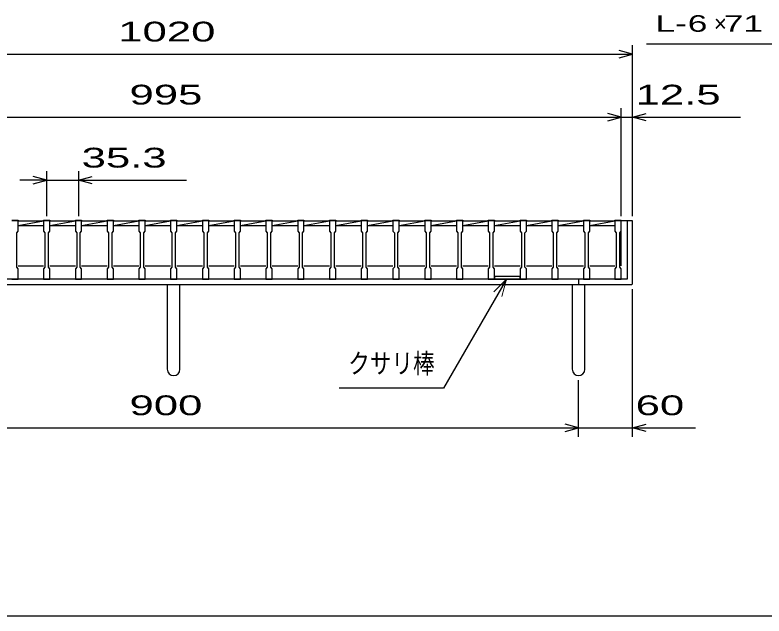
# Model space of a CAD drawing. Units: millimetres, scale not verified. Extents: x -1820 to 1731, y -1282 to 1054.
# Drawn here: x -1098 to -265, y -1146 to -479 of the extents above; entities that cross this region are included whole.
import ezdxf
from ezdxf.enums import TextEntityAlignment as Align

# ---------------------------------------------------------------- set-up
doc = ezdxf.new("R2010")
doc.units = ezdxf.units.MM
doc.header["$LTSCALE"] = 10
for name, color, linetype, lineweight in [('0_2', 150, 'Continuous', 25), ('16', 3, 'Continuous', 25), ('19', 6, 'Continuous', 25), ('22', 4, 'Continuous', 25)]:
    doc.layers.add(name, color=color, linetype=linetype, lineweight=lineweight)
doc.styles.add('ベクトル', font='')
doc.styles.get('ベクトル').set_extended_font_data('ベクトル')

msp = doc.modelspace()

# ---------------------------------------------------------------- linework, layer by layer
at = {"layer": '0_2'}
msp.add_line((1731, -1146.5), (-1729, -1146.5), dxfattribs=at)
at = {"layer": '16'}
for p, q in [((-1101.3, -706.8), (-1094.3, -706.8)), ((-1094.3, -707.5), (-1101.3, -707.5)), ((-1094.3, -706.8), (-1094.3, -707.5)), ((-1094.3, -719), (-1094.3, -707.5)), ((-1094.3, -707.5), (-1066, -707.5)), ((-1094.3, -713), (-1066, -707.5)), ((-1066, -707.5), (-1066, -706.8)), ((-1066, -706.8), (-1059, -706.8)), ((-1066, -707.5), (-1066, -719)), ((-1059, -707.5), (-1066, -707.5)), ((-1059, -706.8), (-1059, -707.5)), ((-1059, -719), (-1059, -707.5)), ((-1059, -707.5), (-1030.7, -707.5)), ((-1059, -713), (-1030.7, -707.5)), ((-1030.7, -707.5), (-1030.7, -706.8)), ((-1030.7, -706.8), (-1023.7, -706.8)), ((-1030.7, -707.5), (-1030.7, -719)), ((-1023.7, -707.5), (-1030.7, -707.5)), ((-1023.7, -706.8), (-1023.7, -707.5)), ((-1023.7, -719), (-1023.7, -707.5)), ((-1023.7, -707.5), (-995.4, -707.5)), ((-1023.7, -713), (-995.4, -707.5)), ((-995.4, -707.5), (-995.4, -706.8)), ((-995.4, -706.8), (-988.4, -706.8)), ((-995.4, -707.5), (-995.4, -719)), ((-988.4, -707.5), (-995.4, -707.5)), ((-988.4, -706.8), (-988.4, -707.5)), ((-988.4, -719), (-988.4, -707.5)), ((-988.4, -707.5), (-960.1, -707.5)), ((-988.4, -713), (-960.1, -707.5)), ((-960.1, -707.5), (-960.1, -706.8)), ((-960.1, -706.8), (-953.1, -706.8)), ((-960.1, -707.5), (-960.1, -719)), ((-953.1, -707.5), (-960.1, -707.5)), ((-953.1, -706.8), (-953.1, -707.5)), ((-953.1, -719), (-953.1, -707.5)), ((-953.1, -707.5), (-924.8, -707.5)), ((-953.1, -713), (-924.8, -707.5)), ((-924.8, -707.5), (-924.8, -706.8)), ((-924.8, -706.8), (-917.8, -706.8)), ((-924.8, -707.5), (-924.8, -719)), ((-917.8, -707.5), (-924.8, -707.5)), ((-917.8, -706.8), (-917.8, -707.5)), ((-917.8, -719), (-917.8, -707.5)), ((-917.8, -707.5), (-889.5, -707.5)), ((-917.8, -713), (-889.5, -707.5)), ((-889.5, -707.5), (-889.5, -706.8)), ((-889.5, -706.8), (-882.5, -706.8)), ((-889.5, -707.5), (-889.5, -719)), ((-882.5, -707.5), (-889.5, -707.5)), ((-882.5, -706.8), (-882.5, -707.5)), ((-882.5, -719), (-882.5, -707.5)), ((-882.5, -707.5), (-854.2, -707.5)), ((-882.5, -713), (-854.2, -707.5)), ((-854.2, -707.5), (-854.2, -706.8)), ((-854.2, -706.8), (-847.2, -706.8)), ((-854.2, -707.5), (-854.2, -719)), ((-847.2, -707.5), (-854.2, -707.5)), ((-847.2, -706.8), (-847.2, -707.5)), ((-847.2, -719), (-847.2, -707.5)), ((-847.2, -707.5), (-818.9, -707.5)), ((-847.2, -713), (-818.9, -707.5)), ((-818.9, -707.5), (-818.9, -706.8)), ((-818.9, -706.8), (-811.9, -706.8)), ((-818.9, -707.5), (-818.9, -719)), ((-811.9, -707.5), (-818.9, -707.5)), ((-811.9, -706.8), (-811.9, -707.5)), ((-811.9, -719), (-811.9, -707.5)), ((-811.9, -707.5), (-783.6, -707.5)), ((-811.9, -713), (-783.6, -707.5)), ((-783.6, -707.5), (-783.6, -706.8)), ((-783.6, -706.8), (-776.6, -706.8)), ((-783.6, -707.5), (-783.6, -719)), ((-776.6, -707.5), (-783.6, -707.5)), ((-776.6, -706.8), (-776.6, -707.5)), ((-776.6, -719), (-776.6, -707.5)), ((-776.6, -707.5), (-748.3, -707.5)), ((-776.6, -713), (-748.3, -707.5)), ((-748.3, -707.5), (-748.3, -706.8)), ((-748.3, -706.8), (-741.3, -706.8)), ((-748.3, -707.5), (-748.3, -719)), ((-741.3, -707.5), (-748.3, -707.5)), ((-741.3, -706.8), (-741.3, -707.5)), ((-741.3, -719), (-741.3, -707.5)), ((-741.3, -707.5), (-713, -707.5)), ((-741.3, -713), (-713, -707.5)), ((-713, -707.5), (-713, -706.8)), ((-713, -706.8), (-706, -706.8)), ((-713, -707.5), (-713, -719)), ((-706, -707.5), (-713, -707.5)), ((-706, -706.8), (-706, -707.5)), ((-706, -719), (-706, -707.5)), ((-706, -707.5), (-677.7, -707.5)), ((-706, -713), (-677.7, -707.5)), ((-677.7, -707.5), (-677.7, -706.8)), ((-677.7, -706.8), (-670.7, -706.8)), ((-677.7, -707.5), (-677.7, -719)), ((-670.7, -707.5), (-677.7, -707.5)), ((-670.7, -706.8), (-670.7, -707.5)), ((-670.7, -719), (-670.7, -707.5)), ((-670.7, -707.5), (-642.4, -707.5)), ((-670.7, -713), (-642.4, -707.5)), ((-642.4, -707.5), (-642.4, -706.8)), ((-642.4, -706.8), (-635.4, -706.8)), ((-642.4, -707.5), (-642.4, -719)), ((-635.4, -707.5), (-642.4, -707.5)), ((-635.4, -706.8), (-635.4, -707.5)), ((-635.4, -719), (-635.4, -707.5)), ((-635.4, -707.5), (-607.1, -707.5)), ((-635.4, -713), (-607.1, -707.5)), ((-607.1, -707.5), (-607.1, -706.8)), ((-607.1, -706.8), (-600.1, -706.8)), ((-607.1, -707.5), (-607.1, -719)), ((-600.1, -707.5), (-607.1, -707.5)), ((-600.1, -706.8), (-600.1, -707.5)), ((-600.1, -719), (-600.1, -707.5)), ((-600.1, -707.5), (-571.8, -707.5)), ((-600.1, -713), (-571.8, -707.5)), ((-571.8, -707.5), (-571.8, -706.8)), ((-571.8, -706.8), (-564.8, -706.8)), ((-571.8, -707.5), (-571.8, -719)), ((-564.8, -707.5), (-571.8, -707.5)), ((-564.8, -706.8), (-564.8, -707.5)), ((-564.8, -719), (-564.8, -707.5)), ((-564.8, -707.5), (-536.5, -707.5)), ((-564.8, -713), (-536.5, -707.5)), ((-536.5, -707.5), (-536.5, -706.8)), ((-536.5, -706.8), (-529.5, -706.8)), ((-536.5, -707.5), (-536.5, -719)), ((-529.5, -707.5), (-536.5, -707.5)), ((-529.5, -706.8), (-529.5, -707.5)), ((-529.5, -719), (-529.5, -707.5)), ((-529.5, -707.5), (-501.2, -707.5)), ((-529.5, -713), (-501.2, -707.5)), ((-501.2, -707.5), (-501.2, -706.8)), ((-501.2, -706.8), (-494.2, -706.8)), ((-501.2, -707.5), (-501.2, -719)), ((-494.2, -707.5), (-501.2, -707.5)), ((-494.2, -706.8), (-494.2, -707.5)), ((-494.2, -719), (-494.2, -707.5)), ((-494.2, -707.5), (-465.9, -707.5)), ((-494.2, -713), (-465.9, -707.5)), ((-465.9, -707.5), (-465.9, -706.8)), ((-465.9, -706.8), (-458.9, -706.8)), ((-465.9, -707.5), (-465.9, -719)), ((-458.9, -707.5), (-465.9, -707.5)), ((-458.9, -706.8), (-458.9, -707.5)), ((-458.9, -719), (-458.9, -707.5)), ((-458.9, -707.5), (-431, -707.5)), ((-431, -707.5), (-431, -706.8)), ((-431, -706.8), (-424, -706.8)), ((-431, -707.5), (-431, -719)), ((-424, -707.5), (-431, -707.5)), ((-424, -706.8), (-424, -707.5)), ((-424, -719), (-424, -707.5)), ((-424, -757.5), (-424, -707.5)), ((-1094.3, -713), (-1066, -713)), ((-1059, -713), (-1030.7, -713)), ((-1023.7, -713), (-995.4, -713)), ((-988.4, -713), (-960.1, -713)), ((-953.1, -713), (-924.8, -713)), ((-917.8, -713), (-889.5, -713)), ((-882.5, -713), (-854.2, -713)), ((-847.2, -713), (-818.9, -713)), ((-811.9, -713), (-783.6, -713)), ((-776.6, -713), (-748.3, -713)), ((-741.3, -713), (-713, -713)), ((-706, -713), (-677.7, -713)), ((-670.7, -713), (-642.4, -713)), ((-635.4, -713), (-607.1, -713)), ((-600.1, -713), (-571.8, -713)), ((-564.8, -713), (-536.5, -713)), ((-529.5, -713), (-501.2, -713)), ((-494.2, -713), (-465.9, -713)), ((-458.9, -713), (-431, -707.58)), ((-458.9, -713), (-431, -713)), ((-1095.8, -721), (-1094.3, -719)), ((-1095.8, -759), (-1095.8, -721)), ((-1066, -719), (-1064.5, -721)), ((-1064.5, -721), (-1064.5, -759)), ((-1060.5, -721), (-1059, -719)), ((-1060.5, -759), (-1060.5, -721)), ((-1030.7, -719), (-1029.2, -721)), ((-1029.2, -721), (-1029.2, -759)), ((-1025.2, -721), (-1023.7, -719)), ((-1025.2, -759), (-1025.2, -721)), ((-995.4, -719), (-993.9, -721)), ((-993.9, -721), (-993.9, -759)), ((-989.9, -721), (-988.4, -719)), ((-989.9, -759), (-989.9, -721)), ((-960.1, -719), (-958.6, -721)), ((-958.6, -721), (-958.6, -759)), ((-954.6, -721), (-953.1, -719)), ((-954.6, -759), (-954.6, -721)), ((-924.8, -719), (-923.3, -721)), ((-923.3, -721), (-923.3, -759)), ((-919.3, -721), (-917.8, -719)), ((-919.3, -759), (-919.3, -721)), ((-889.5, -719), (-888, -721)), ((-888, -721), (-888, -759)), ((-884, -721), (-882.5, -719)), ((-884, -759), (-884, -721)), ((-854.2, -719), (-852.7, -721)), ((-852.7, -721), (-852.7, -759)), ((-848.7, -721), (-847.2, -719)), ((-848.7, -759), (-848.7, -721)), ((-818.9, -719), (-817.4, -721)), ((-817.4, -721), (-817.4, -759)), ((-813.4, -721), (-811.9, -719)), ((-813.4, -759), (-813.4, -721)), ((-783.6, -719), (-782.1, -721)), ((-782.1, -721), (-782.1, -759)), ((-778.1, -721), (-776.6, -719)), ((-778.1, -759), (-778.1, -721)), ((-748.3, -719), (-746.8, -721)), ((-746.8, -721), (-746.8, -759)), ((-742.8, -721), (-741.3, -719)), ((-742.8, -759), (-742.8, -721)), ((-713, -719), (-711.5, -721)), ((-711.5, -721), (-711.5, -759)), ((-707.5, -721), (-706, -719)), ((-707.5, -759), (-707.5, -721)), ((-677.7, -719), (-676.2, -721)), ((-676.2, -721), (-676.2, -759)), ((-672.2, -721), (-670.7, -719)), ((-672.2, -759), (-672.2, -721)), ((-642.4, -719), (-640.9, -721)), ((-640.9, -721), (-640.9, -759)), ((-636.9, -721), (-635.4, -719)), ((-636.9, -759), (-636.9, -721)), ((-607.1, -719), (-605.6, -721)), ((-605.6, -721), (-605.6, -759)), ((-601.6, -721), (-600.1, -719)), ((-601.6, -759), (-601.6, -721)), ((-571.8, -719), (-570.3, -721)), ((-570.3, -721), (-570.3, -759)), ((-566.3, -721), (-564.8, -719)), ((-566.3, -759), (-566.3, -721)), ((-536.5, -719), (-535, -721)), ((-535, -721), (-535, -759)), ((-531, -721), (-529.5, -719)), ((-531, -759), (-531, -721)), ((-501.2, -719), (-499.7, -721)), ((-499.7, -721), (-499.7, -759)), ((-495.7, -721), (-494.2, -719)), ((-495.7, -759), (-495.7, -721)), ((-465.9, -719), (-464.4, -721)), ((-464.4, -721), (-464.4, -759)), ((-460.4, -721), (-458.9, -719)), ((-460.4, -759), (-460.4, -721)), ((-431, -719), (-429.5, -721)), ((-429.5, -721), (-429.5, -759)), ((-425.5, -721), (-424, -719)), ((-425.5, -759), (-425.5, -721)), ((-1094.3, -757.5), (-1066, -757.5)), ((-1059, -757.5), (-1030.7, -757.5)), ((-1023.7, -757.5), (-995.4, -757.5)), ((-988.4, -757.5), (-960.1, -757.5)), ((-953.1, -757.5), (-924.8, -757.5)), ((-917.8, -757.5), (-889.5, -757.5)), ((-882.5, -757.5), (-854.2, -757.5)), ((-847.2, -757.5), (-818.9, -757.5)), ((-811.9, -757.5), (-783.6, -757.5)), ((-776.6, -757.5), (-748.3, -757.5)), ((-741.3, -757.5), (-713, -757.5)), ((-706, -757.5), (-677.7, -757.5)), ((-670.7, -757.5), (-642.4, -757.5)), ((-635.4, -757.5), (-607.1, -757.5)), ((-600.1, -757.5), (-571.8, -757.5)), ((-564.8, -757.5), (-536.5, -757.5)), ((-529.5, -757.5), (-501.2, -757.5)), ((-494.2, -757.5), (-465.9, -757.5)), ((-458.9, -757.5), (-431, -757.5)), ((-1094.3, -761), (-1095.8, -759)), ((-1094.3, -772.5), (-1094.3, -761)), ((-1064.5, -759), (-1066, -761)), ((-1066, -761), (-1066, -772.5)), ((-1059, -761), (-1060.5, -759)), ((-1059, -772.5), (-1059, -761)), ((-1029.2, -759), (-1030.7, -761)), ((-1030.7, -761), (-1030.7, -772.5)), ((-1023.7, -761), (-1025.2, -759)), ((-1023.7, -772.5), (-1023.7, -761)), ((-993.9, -759), (-995.4, -761)), ((-995.4, -761), (-995.4, -772.5)), ((-988.4, -761), (-989.9, -759)), ((-988.4, -772.5), (-988.4, -761)), ((-958.6, -759), (-960.1, -761)), ((-960.1, -761), (-960.1, -772.5)), ((-953.1, -761), (-954.6, -759)), ((-953.1, -772.5), (-953.1, -761)), ((-923.3, -759), (-924.8, -761)), ((-924.8, -761), (-924.8, -772.5)), ((-917.8, -761), (-919.3, -759)), ((-917.8, -772.5), (-917.8, -761)), ((-888, -759), (-889.5, -761)), ((-889.5, -761), (-889.5, -772.5)), ((-882.5, -761), (-884, -759)), ((-882.5, -772.5), (-882.5, -761)), ((-852.7, -759), (-854.2, -761)), ((-854.2, -761), (-854.2, -772.5)), ((-847.2, -761), (-848.7, -759)), ((-847.2, -772.5), (-847.2, -761)), ((-817.4, -759), (-818.9, -761)), ((-818.9, -761), (-818.9, -772.5)), ((-811.9, -761), (-813.4, -759)), ((-811.9, -772.5), (-811.9, -761)), ((-782.1, -759), (-783.6, -761)), ((-783.6, -761), (-783.6, -772.5)), ((-776.6, -761), (-778.1, -759)), ((-776.6, -772.5), (-776.6, -761)), ((-746.8, -759), (-748.3, -761)), ((-748.3, -761), (-748.3, -772.5)), ((-741.3, -761), (-742.8, -759)), ((-741.3, -772.5), (-741.3, -761)), ((-711.5, -759), (-713, -761)), ((-713, -761), (-713, -772.5)), ((-706, -761), (-707.5, -759)), ((-706, -772.5), (-706, -761)), ((-676.2, -759), (-677.7, -761)), ((-677.7, -761), (-677.7, -772.5)), ((-670.7, -761), (-672.2, -759)), ((-670.7, -772.5), (-670.7, -761)), ((-640.9, -759), (-642.4, -761)), ((-642.4, -761), (-642.4, -772.5)), ((-635.4, -761), (-636.9, -759)), ((-635.4, -772.5), (-635.4, -761)), ((-605.6, -759), (-607.1, -761)), ((-607.1, -761), (-607.1, -772.5)), ((-600.1, -761), (-601.6, -759)), ((-600.1, -772.5), (-600.1, -761)), ((-570.3, -759), (-571.8, -761)), ((-571.8, -761), (-571.8, -772.5)), ((-564.8, -761), (-566.3, -759)), ((-564.8, -772.5), (-564.8, -761)), ((-535, -759), (-536.5, -761)), ((-536.5, -761), (-536.5, -772.5)), ((-529.5, -761), (-531, -759)), ((-529.5, -772.5), (-529.5, -761)), ((-499.7, -759), (-501.2, -761)), ((-501.2, -761), (-501.2, -772.5)), ((-494.2, -761), (-495.7, -759)), ((-494.2, -772.5), (-494.2, -761)), ((-464.4, -759), (-465.9, -761)), ((-465.9, -761), (-465.9, -772.5)), ((-458.9, -761), (-460.4, -759)), ((-458.9, -772.5), (-458.9, -761)), ((-429.5, -759), (-431, -761)), ((-431, -761), (-431, -772.5)), ((-424, -761), (-425.5, -759)), ((-424, -772.5), (-424, -761)), ((-1101.3, -772.5), (-1094.3, -772.5)), ((-1066, -772.5), (-1059, -772.5)), ((-1030.7, -772.5), (-1023.7, -772.5)), ((-995.4, -772.5), (-988.4, -772.5)), ((-960.1, -772.5), (-953.1, -772.5)), ((-924.8, -772.5), (-917.8, -772.5)), ((-889.5, -772.5), (-882.5, -772.5)), ((-854.2, -772.5), (-847.2, -772.5)), ((-818.9, -772.5), (-811.9, -772.5)), ((-783.6, -772.5), (-776.6, -772.5)), ((-748.3, -772.5), (-741.3, -772.5)), ((-713, -772.5), (-706, -772.5)), ((-677.7, -772.5), (-670.7, -772.5)), ((-642.4, -772.5), (-635.4, -772.5)), ((-607.1, -772.5), (-600.1, -772.5)), ((-571.8, -772.5), (-564.8, -772.5)), ((-536.5, -772.5), (-529.5, -772.5)), ((-501.2, -772.5), (-494.2, -772.5)), ((-465.9, -772.5), (-458.9, -772.5)), ((-431, -772.5), (-424, -772.5))]:
    msp.add_line(p, q, dxfattribs=at)
at = {"layer": '19'}
for p, q in [((-411.5, -707.5), (-424, -707.5)), ((-417.5, -707.5), (-417.5, -772.5)), ((-411.5, -777.5), (-411.5, -707.5)), ((-417.5, -772.5), (-1425.5, -772.5)), ((-471.5, -772.5), (-471.5, -778.5)), ((-1430.5, -778.5), (-412.5, -778.5)), ((-928.5, -778.5), (-928.5, -872.5)), ((-914.5, -872.5), (-914.5, -778.5)), ((-478.5, -778.5), (-478.5, -872.5)), ((-464.5, -872.5), (-464.5, -778.5)), ((-412.5, -778.5), (-411.5, -777.5))]:
    msp.add_line(p, q, dxfattribs=at)
at = {"layer": '19', "color": 4}
for p, q in [((-551.51, -772.52), (-621.41, -893.6)), ((-621.41, -893.6), (-737.41, -893.6))]:
    msp.add_line(p, q, dxfattribs=at)
at = {"layer": '19', "color": 4, "lineweight": 13}
for p, q in [((-551.51, -772.52), (-565.65, -786.66)), ((-556.68, -791.84), (-551.51, -772.52))]:
    msp.add_line(p, q, dxfattribs=at)
at = {"layer": '19', "color": 3}
for p, q in [((-536.5, -769.5), (-564.8, -769.5)), ((-564.8, -769.5), (-564.8, -772.5)), ((-564.8, -772.5), (-536.5, -772.5)), ((-536.5, -772.5), (-536.5, -769.5))]:
    msp.add_line(p, q, dxfattribs=at)
at = {"layer": '19'}
for centre in [(-921.5, -872.5), (-471.5, -872.5)]:
    msp.add_arc(centre, 7, 180, 0, dxfattribs=at)
at = {"layer": '22'}
for p, q in [((-411.5, -702.5), (-411.5, -512.5)), ((-396, -511), (-196, -511)), ((-1431.5, -522.5), (-411.5, -522.5)), ((-411.5, -522.5), (-426.5, -518.5)), ((-426.5, -526.5), (-411.5, -522.5)), ((-424, -702.5), (-424, -582.5)), ((-411.5, -702.5), (-411.5, -582.5)), ((-424, -592.5), (-439, -588.5)), ((-411.5, -592.5), (-396.5, -588.5)), ((-1419, -592.5), (-424, -592.5)), ((-439, -596.5), (-424, -592.5)), ((-424, -592.5), (-411.5, -592.5)), ((-396.5, -596.5), (-411.5, -592.5)), ((-411.5, -592.5), (-291.5, -592.5)), ((-1062.5, -702.5), (-1062.5, -652.5)), ((-1027.2, -652.5), (-1027.2, -702.5)), ((-1062.5, -662.5), (-1092.5, -662.5)), ((-1062.5, -662.5), (-1077.5, -658.5)), ((-1077.5, -666.5), (-1062.5, -662.5)), ((-1062.5, -662.5), (-1027.2, -662.5)), ((-1027.2, -662.5), (-1012.2, -658.5)), ((-1012.2, -666.5), (-1027.2, -662.5)), ((-1027.2, -662.5), (-907.2, -662.5)), ((-411.5, -947.5), (-411.5, -783.5)), ((-471.5, -947.5), (-471.5, -884.5)), ((-1371.5, -937.5), (-471.5, -937.5)), ((-471.5, -937.5), (-486.5, -933.5)), ((-486.5, -941.5), (-471.5, -937.5)), ((-471.5, -937.5), (-411.5, -937.5)), ((-411.5, -937.5), (-396.5, -933.5)), ((-396.5, -941.5), (-411.5, -937.5)), ((-411.5, -937.5), (-341.5, -937.5))]:
    msp.add_line(p, q, dxfattribs=at)

# ---------------------------------------------------------------- texts
at = {"layer": '19', "color": 2, "style": 'ベクトル', "width": 0.8}
msp.add_text('クサリ棒', height=21.99, dxfattribs=at).set_placement((-631.41, -883.6), align=Align.BOTTOM_RIGHT)
at = {"layer": '22', "color": 2, "style": 'ベクトル'}
for s, height, width, p in [('L-', 18.33, 1.6, (-386, -488.5)), (' 6 ', 18.33, 1.6, (-361, -488.5)), (' 71 ', 18.33, 1.6, (-321, -488.5)), (' 1020 ', 21.99, 1.65, (-996.5, -497.5)), (' 995 ', 21.99, 1.65, (-984, -567.5)), (' 12.5 ', 21.99, 1.65, (-421.5, -567.5)), (' 35.3 ', 21.99, 1.65, (-1037.2, -637.5)), (' 900 ', 21.99, 1.65, (-984, -912.5)), (' 60 ', 21.99, 1.65, (-421.5, -912.5))]:
    msp.add_text(s, height=height, dxfattribs=dict(at, width=width)).set_placement(p, align=Align.MIDDLE_LEFT)
msp.add_text('×', height=18.33, dxfattribs=at).set_placement((-321, -488.5), align=Align.MIDDLE_LEFT)

doc.saveas('drawing.dxf')
